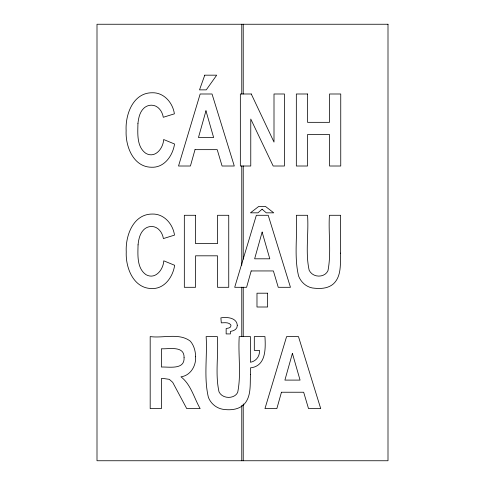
<?xml version="1.0" encoding="UTF-8"?>
<svg xmlns="http://www.w3.org/2000/svg" width="485" height="485" viewBox="0 0 485 485"><rect width="100%" height="100%" fill="white"/><g stroke="black" fill="none" stroke-linecap="round" stroke-linejoin="round"><path stroke-width="0.73" d="M243.227 24.25L243.227 93.969M243.227 165.961L243.227 259.172M243.227 287.211L243.227 336.469M243.227 403.914L243.227 460.75M241.772 24.25L241.772 93.969M241.772 165.961L241.772 265.234M241.772 287.211L241.772 336.469M241.772 405.43L241.772 460.75M250.448 374.402C249.951 384.805 251.594 397.47 243.106 405.29C237.468 409.91 229.769 410.334 222.845 409.285C216.31 408.127 210.751 403.562 208.398 397.348C203.651 377.548 207.428 356.711 206.137 336.578L217.353 336.578C218.68 354.881 214.976 373.917 219.032 391.898C220.814 395.554 224.664 397.379 228.611 397.397C232.26 397.373 235.965 395.893 237.662 392.48C241.391 374.232 238.032 355.093 239.226 336.578L250.448 336.578L250.448 362.271C256.183 361.283 259.96 356.105 259.469 350.382L254.31 350.382L254.31 336.578L264.962 336.578C265.58 348.43 266.301 366.102 250.448 367.872L250.448 374.402M340.64 253.109C340.155 263.428 341.761 275.916 333.516 283.786C327.702 288.957 319.421 288.945 312.146 287.938C305.877 286.659 300.888 281.943 298.59 276.062C293.849 256.262 297.614 235.419 296.329 215.285L307.551 215.285C308.872 233.485 305.186 252.436 309.181 270.315C310.982 273.995 314.759 276.092 318.803 276.104C322.61 276.111 326.308 274.31 327.951 270.751C331.485 252.63 328.272 233.661 329.418 215.285L340.64 215.285L340.64 253.109M137.94 123.566C137.752 133.618 136.57 146.755 145.852 153.357C155.297 158.728 163.221 148.271 163.663 139.528L174.545 144.003C172.824 155.576 164.397 167.889 151.459 167.24C133.229 167.028 125.36 146.215 126.136 130.641C125.239 114.533 133.072 92.732 152.138 92.762C163.942 92.338 172.842 102.808 174.394 113.836L163.287 117.279C162.329 111.338 158.11 105.257 151.575 105.19A11.052 11.052 0 0 0 143.615 108.422C139.644 112.411 138.498 118.17 137.94 123.566M138.055 244.858C137.861 254.916 136.685 268.047 145.961 274.656C155.412 280.021 163.336 269.563 163.778 260.827L174.655 265.295C172.933 276.868 164.506 289.187 151.575 288.533C133.339 288.32 125.476 267.508 126.252 251.933C125.354 235.825 133.187 214.024 152.254 214.055C164.057 213.63 172.957 224.1 174.503 235.128L163.396 238.571C162.445 232.63 158.225 226.55 151.684 226.483A11.052 11.052 0 0 0 143.73 229.72C139.759 233.709 138.613 239.463 138.055 244.858M195.637 356.766C196.152 365.823 190.563 375.602 180.966 376.815C191.048 384.641 194.024 397.991 200.147 408.594L186.731 408.594L172.702 382.338L169.332 379.343L163.681 378.53L161.408 378.53L161.408 408.594L150.186 408.594L150.186 336.578C163.148 338.457 179.123 332.546 190.381 341.216C194.042 345.556 195.504 351.182 195.637 356.766M184.076 357.7C184.718 370.043 169.18 366.715 161.408 367.036L161.408 348.763C169.192 349.236 184.518 345.368 184.076 357.7M237.292 325.229L236.916 327.533L235.643 329.345L233.467 330.655L230.393 331.467L230.393 333.922L226.149 333.922L226.149 328.521L228.914 327.981L230.43 327.096L230.963 325.72L230.714 324.677C228.429 322.034 224.403 322.78 221.299 322.871L220.881 317.863C226.774 316.82 236.698 317.578 237.292 325.229M195.012 149.653L190.423 166.009L178.522 166.009L200.166 93.993L212.03 93.993L234.279 166.009L222.075 166.009L217.225 149.653L195.012 149.653M205.967 110.792L198.462 137.516L213.624 137.516L205.967 110.792M251.181 270.945L246.598 287.302L234.698 287.302L256.341 215.285L268.205 215.285L290.454 287.302L278.251 287.302L273.394 270.945L251.181 270.945M262.136 232.085L254.631 258.808L269.793 258.808L262.136 232.085M281.452 392.238L276.862 408.594L264.962 408.594L286.605 336.578L298.469 336.578L320.718 408.594L308.515 408.594L303.665 392.238L281.452 392.238M292.406 353.377L284.901 380.101L300.063 380.101L292.406 353.377M204.755 75.175L199.523 89.864L206.27 89.864L216.692 75.175L204.755 75.175M262.1 209.193L257.929 212.83L250.466 212.83L258.729 206.44L265.477 206.44L273.74 212.83L266.271 212.83L262.1 209.193M388 24.25L97 24.25L97 460.75L388 460.75L388 24.25M251.26 93.993L240.342 93.993L240.342 166.009L250.769 166.009L250.769 119.043L273.17 166.009L284.428 166.009L284.428 93.993L274.001 93.993L274.001 142.087L251.26 93.993M307.551 93.993L296.329 93.993L296.329 166.009L307.551 166.009L307.551 134.521L329.533 134.521L329.533 166.009L340.749 166.009L340.749 93.993L329.533 93.993L329.533 122.335L307.551 122.335L307.551 93.993M195.54 215.285L184.324 215.285L184.324 287.302L195.54 287.302L195.54 255.813L217.529 255.813L217.529 287.302L228.744 287.302L228.744 215.285L217.529 215.285L217.529 243.628L195.54 243.628L195.54 215.285M267.635 293.201L256.983 293.201L256.983 307.005L267.635 307.005L267.635 293.201"/></g></svg>
